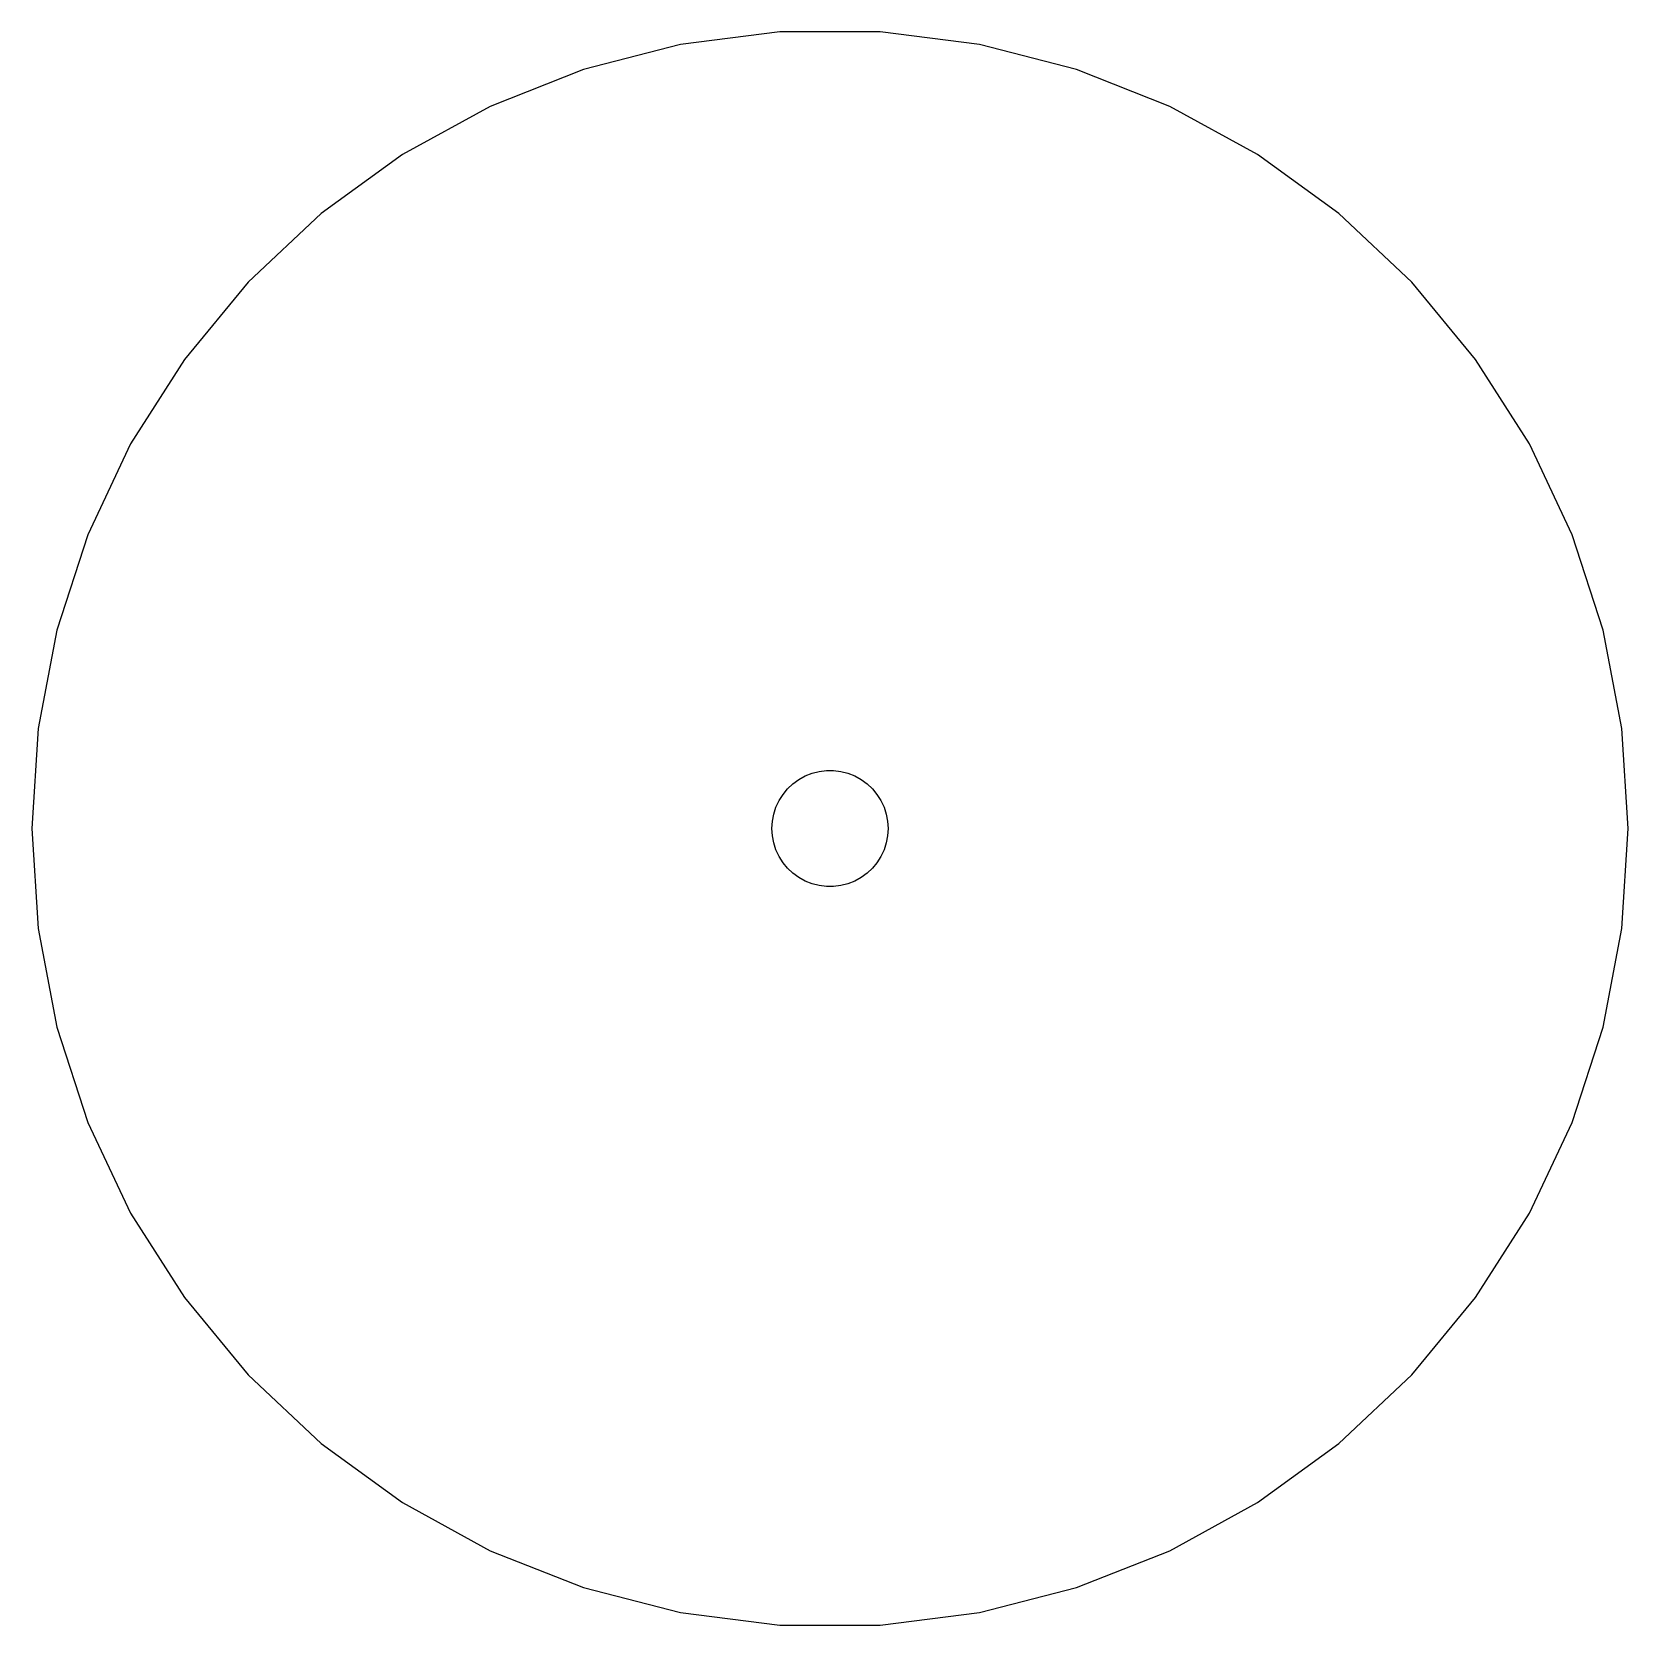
# Model space of a CAD drawing. Header units: metres. Extents: x -14 to 14, y 96 to 232.
# Drawn here: x -13.74 to 13.74, y 96.29 to 123.71 of the extents above.
import ezdxf

# ---------------------------------------------------------------- set-up
doc = ezdxf.new("R2010")
doc.units = ezdxf.units.M

msp = doc.modelspace()

# ---------------------------------------------------------------- linework, layer by layer
for p, q in [((-0.862656, 123.712), (-2.5744, 123.495)), ((0.862656, 123.712), (-0.862656, 123.712)), ((2.5744, 123.495), (0.862656, 123.712)), ((-2.5744, 123.495), (-4.24553, 123.066)), ((4.24553, 123.066), (2.5744, 123.495)), ((-4.24553, 123.066), (-5.84972, 122.431)), ((5.84972, 122.431), (4.24553, 123.066)), ((-5.84972, 122.431), (-7.36163, 121.6)), ((7.36163, 121.6), (5.84972, 122.431)), ((-7.36163, 121.6), (-8.75746, 120.586)), ((8.75746, 120.586), (7.36163, 121.6)), ((-8.75746, 120.586), (-10.0152, 119.405)), ((10.0152, 119.405), (8.75746, 120.586)), ((-10.0152, 119.405), (-11.115, 118.075)), ((11.115, 118.075), (10.0152, 119.405)), ((-11.115, 118.075), (-12.0394, 116.619)), ((12.0394, 116.619), (11.115, 118.075)), ((-12.0394, 116.619), (-12.774, 115.058)), ((12.774, 115.058), (12.0394, 116.619)), ((-12.774, 115.058), (-13.3072, 113.417)), ((13.3072, 113.417), (12.774, 115.058)), ((-13.3072, 113.417), (-13.6305, 111.722)), ((13.6305, 111.722), (13.3072, 113.417)), ((-13.6305, 111.722), (-13.7388, 110)), ((13.7388, 110), (13.6305, 111.722)), ((-0.728958, 110.685), (-0.637421, 110.771)), ((-0.637421, 110.771), (-0.535812, 110.844)), ((-0.535812, 110.844), (-0.425766, 110.905)), ((-0.425766, 110.905), (-0.309006, 110.951)), ((-0.309006, 110.951), (-0.187378, 110.982)), ((-0.187378, 110.982), (-0.06279, 110.998)), ((-0.06279, 110.998), (0.06279, 110.998)), ((0.06279, 110.998), (0.187378, 110.982)), ((0.187378, 110.982), (0.309006, 110.951)), ((0.309006, 110.951), (0.425766, 110.905)), ((0.425766, 110.905), (0.535812, 110.844)), ((0.535812, 110.844), (0.637421, 110.771)), ((0.637421, 110.771), (0.728958, 110.685)), ((-0.929764, 110.368), (-0.876297, 110.482)), ((-0.876297, 110.482), (-0.809006, 110.588)), ((-0.809006, 110.588), (-0.728958, 110.685)), ((0.728958, 110.685), (0.809006, 110.588)), ((0.809006, 110.588), (0.876297, 110.482)), ((0.876297, 110.482), (0.929764, 110.368)), ((-0.992111, 110.125), (-0.968582, 110.249)), ((-0.968582, 110.249), (-0.929764, 110.368)), ((0.929764, 110.368), (0.968582, 110.249)), ((0.968582, 110.249), (0.992111, 110.125)), ((-13.7388, 110), (-13.6305, 108.278)), ((-1, 110), (-0.992111, 110.125)), ((-0.992111, 109.875), (-1, 110)), ((0.992111, 110.125), (1, 110)), ((1, 110), (0.992111, 109.875)), ((13.6305, 108.278), (13.7388, 110)), ((-0.968582, 109.751), (-0.992111, 109.875)), ((-0.929764, 109.632), (-0.968582, 109.751)), ((0.968582, 109.751), (0.929764, 109.632)), ((0.992111, 109.875), (0.968582, 109.751)), ((-0.876297, 109.518), (-0.929764, 109.632)), ((-0.809006, 109.412), (-0.876297, 109.518)), ((-0.728958, 109.315), (-0.809006, 109.412)), ((0.809006, 109.412), (0.728958, 109.315)), ((0.876297, 109.518), (0.809006, 109.412)), ((0.929764, 109.632), (0.876297, 109.518)), ((-0.637421, 109.229), (-0.728958, 109.315)), ((-0.535812, 109.156), (-0.637421, 109.229)), ((-0.425766, 109.095), (-0.535812, 109.156)), ((-0.309006, 109.049), (-0.425766, 109.095)), ((0.425766, 109.095), (0.309006, 109.049)), ((0.535812, 109.156), (0.425766, 109.095)), ((0.637421, 109.229), (0.535812, 109.156)), ((0.728958, 109.315), (0.637421, 109.229)), ((-0.187378, 109.018), (-0.309006, 109.049)), ((-0.06279, 109.002), (-0.187378, 109.018)), ((0.06279, 109.002), (-0.06279, 109.002)), ((0.187378, 109.018), (0.06279, 109.002)), ((0.309006, 109.049), (0.187378, 109.018)), ((-13.6305, 108.278), (-13.3072, 106.583)), ((13.3072, 106.583), (13.6305, 108.278)), ((-13.3072, 106.583), (-12.774, 104.942)), ((12.774, 104.942), (13.3072, 106.583)), ((-12.774, 104.942), (-12.0394, 103.381)), ((12.0394, 103.381), (12.774, 104.942)), ((-12.0394, 103.381), (-11.115, 101.925)), ((11.115, 101.925), (12.0394, 103.381)), ((-11.115, 101.925), (-10.0152, 100.595)), ((10.0152, 100.595), (11.115, 101.925)), ((-10.0152, 100.595), (-8.75746, 99.414)), ((8.75746, 99.414), (10.0152, 100.595)), ((-8.75746, 99.414), (-7.36163, 98.3999)), ((7.36163, 98.3999), (8.75746, 99.414)), ((-7.36163, 98.3999), (-5.84972, 97.5687)), ((5.84972, 97.5687), (7.36163, 98.3999)), ((-5.84972, 97.5687), (-4.24553, 96.9336)), ((4.24553, 96.9336), (5.84972, 97.5687)), ((-4.24553, 96.9336), (-2.5744, 96.5045)), ((2.5744, 96.5045), (4.24553, 96.9336)), ((-2.5744, 96.5045), (-0.862656, 96.2883)), ((0.862656, 96.2883), (2.5744, 96.5045)), ((-0.862656, 96.2883), (0.862656, 96.2883))]:
    msp.add_line(p, q)

doc.saveas('drawing.dxf')
